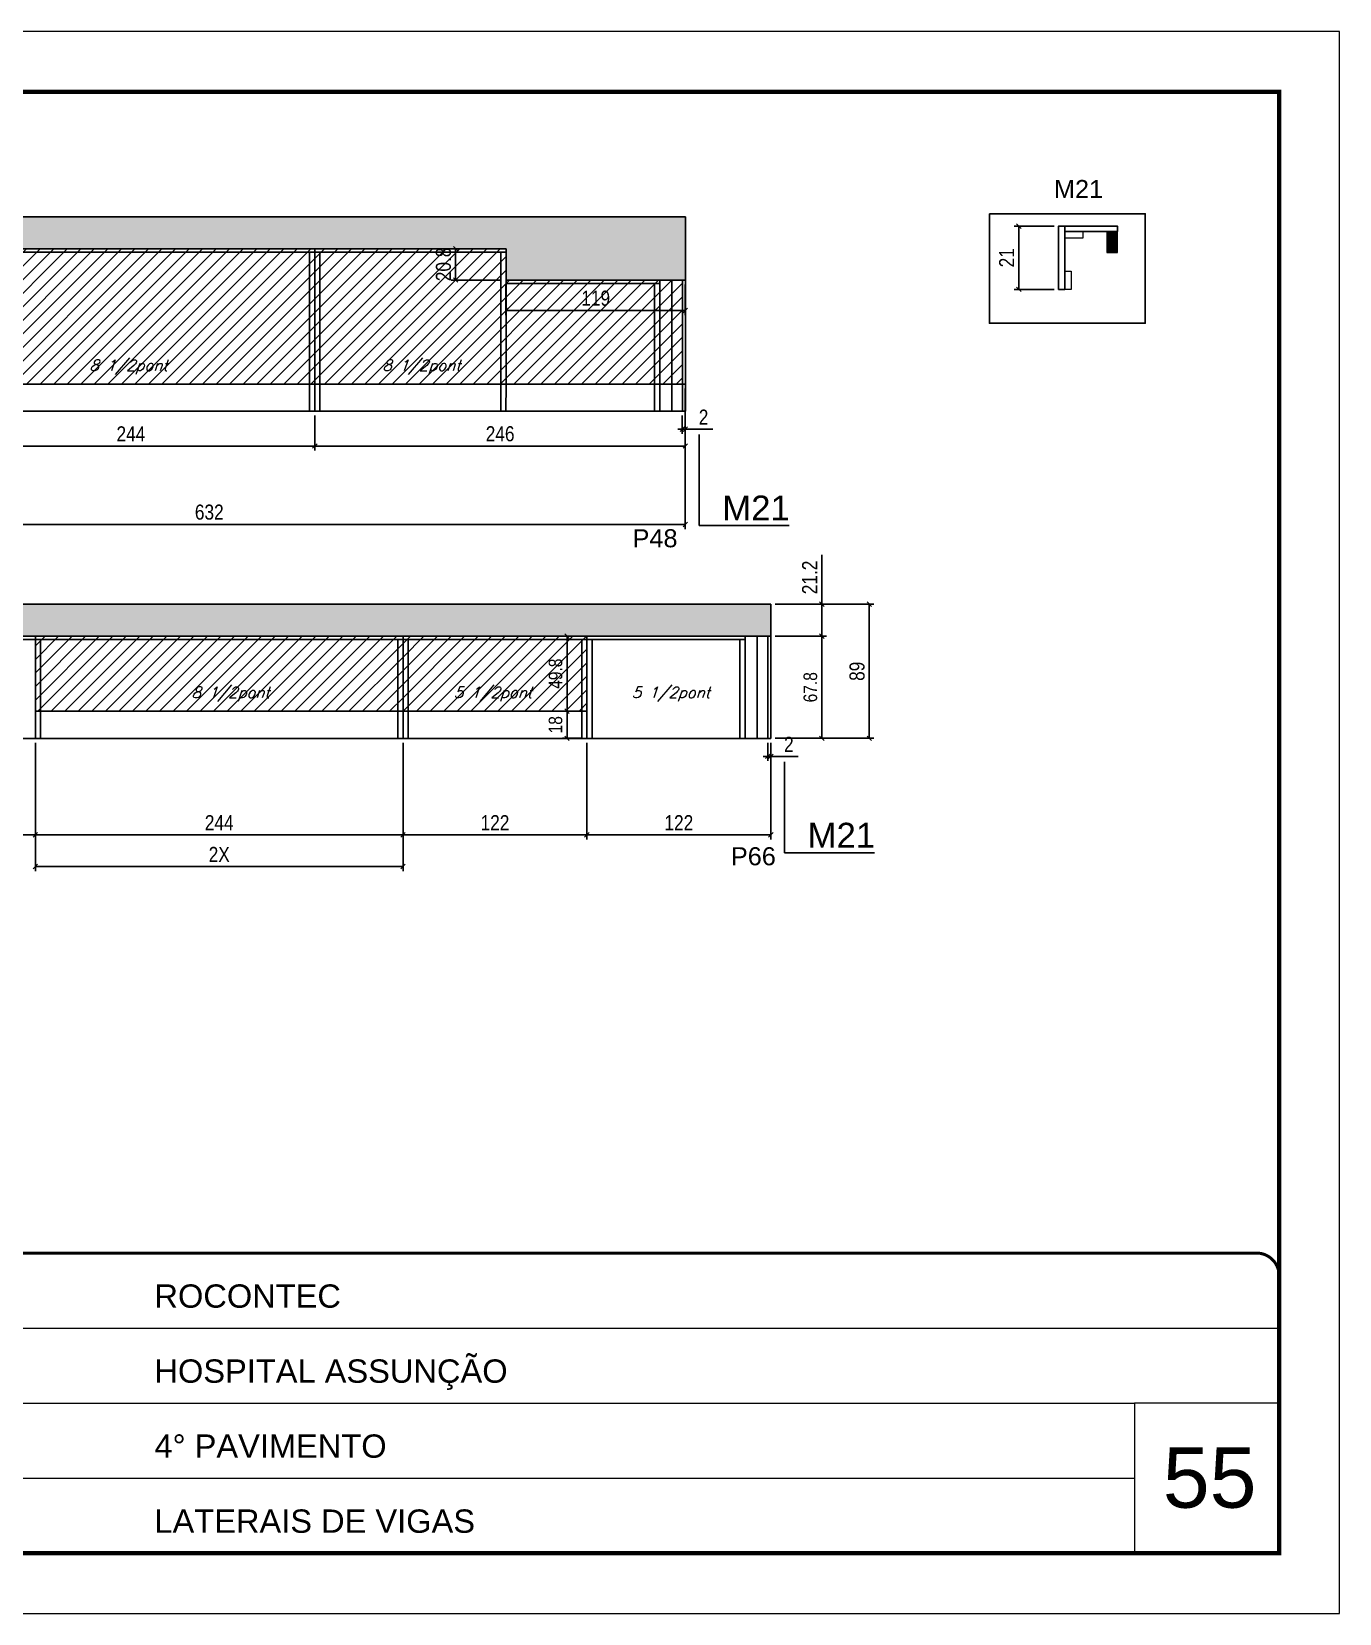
# Model space of a CAD drawing. Extents: x -20960 to -5926, y -2106 to 21915.
# Drawn here: x -8420 to -7552, y 5934 to 6984 of the extents above; entities that cross this region are included whole.
import ezdxf

# ---------------------------------------------------------------- set-up
doc = ezdxf.new("R2010")
doc.units = 0
doc.linetypes.add('CONTINUO', pattern=[0])
doc.linetypes.add('DASHED', pattern=[0.75, 0.5, -0.25])
for name, color, linetype in [('5', 5, 'Continuous'), ('COTA', 241, 'Continuous'), ('NOMENCLATURA', 7, 'Continuous'), ('Painéis', 200, 'Continuous'), ('Reaproveitamento', 251, 'Continuous'), ('SARR_2.2x7', 40, 'Continuous'), ('SARR_3.5x7', 81, 'Continuous'), ('texto', 7, 'Continuous')]:
    doc.layers.add(name, color=color, linetype=linetype)
for name, color, linetype, lineweight in [('CARIMBO', 255, 'Continuous', 9), ('Folhas', 255, 'Continuous', 9), ('Madeira', 126, 'Continuous', 18), ('Sarr 2.2x7', 40, 'Continuous', 9), ('SARRAFO DE PRESSAO', 251, 'DASHED', 9)]:
    doc.layers.add(name, color=color, linetype=linetype, lineweight=lineweight)
doc.styles.add('ARIAL', font='arial.ttf')
doc.styles.add('COTA TECNICA', font='techl___.ttf', dxfattribs={"height": 10})
doc.styles.add('COTA TECNICA-50', font='techl___.ttf', dxfattribs={"height": 9})
doc.styles.add('Romans', font='romans.shx')
doc.styles.get("Standard").update_dxf_attribs({"font": 'arial.ttf'})
doc.dimstyles.new('COTA PAINEL-50', dxfattribs={"dimtxt": 9, "dimasz": 3, "dimexe": 3, "dimexo": 3, "dimgap": 3, "dimtad": 1, "dimdec": 1, "dimzin": 12, "dimdsep": 46, "dimtxsty": 'COTA TECNICA-50', "dimblk1": 'OBLIQUE', "dimblk2": 'OBLIQUE', "dimsah": 1, "dimcen": 0.9, "dimclrd": 4, "dimclre": 4, "dimclrt": 240, "dimadec": 1, "dimazin": 3, "dimtfac": 1, "dimtdec": 1, "dimtmove": 0, "dimatfit": 3, "dimfxl": 1, "dimtolj": 1, "dimtzin": 12, "dimarcsym": 0})
doc.dimstyles.new('PAINEL', dxfattribs={"dimtxt": 10, "dimasz": 3, "dimexe": 3, "dimexo": 3, "dimgap": 3, "dimtad": 1, "dimdec": 1, "dimzin": 12, "dimdsep": 46, "dimtxsty": 'COTA TECNICA', "dimblk1": 'OBLIQUE', "dimblk2": 'OBLIQUE', "dimsah": 1, "dimcen": 0.9, "dimclrd": 4, "dimclre": 4, "dimclrt": 240, "dimadec": 1, "dimazin": 3, "dimtfac": 1, "dimtdec": 1, "dimtmove": 0, "dimatfit": 3, "dimfxl": 1, "dimtolj": 1, "dimtzin": 12, "dimarcsym": 0})
pattern_1 = [(45, (12456.408, 10028.157), (-4.490128, 4.490128), [])]

# ---------------------------------------------------------------- blocks, each defined once
blk = doc.blocks.new('9999999999')
at = {"color": 30, "linetype": 'CONTINUO'}
for p, q in [((98564.6, 34379.6), (99584, 34379.6)), ((98564.6, 34329.8), (99488, 34329.8)), ((99584, 34329.8), (99488, 34329.8)), ((99488, 34329.8), (99488, 34230.2)), ((98564.6, 34280), (99488, 34280))]:
    blk.add_line(p, q, dxfattribs=at)
at = {"color": 30, "linetype": 'CONTINUO', "const_width": 2}
blk.add_lwpolyline([(99584, 34230.2), (99584, 34414.4, 0.414214), (99569, 34429.4), (98229, 34429.4, 0.414214), (98214, 34414.4), (98214, 34245.2, 0.414214), (98229, 34230.2), (99584, 34230.2)], format="xyb", dxfattribs=at)
at = {"layer": 'Folhas'}
blk.add_lwpolyline([(98139, 34190.2), (99624, 34190.2), (99624, 35240.2), (98139, 35240.2)], close=True, dxfattribs=at)
at = {"layer": 'Folhas', "color": 30, "const_width": 3}
blk.add_lwpolyline([(98214, 34230.2), (99584, 34230.2), (99584, 35200.2), (98214, 35200.2)], close=True, dxfattribs=at)
at = {"color": 7, "linetype": 'Continuous', "ltscale": 5, "style": 'ARIAL'}
for s, height, p in [('ROCONTEC', 15.48, (98837.7, 34393.1)), ('HOSPITAL ASSUNÇÃO', 15.483, (98837.7, 34343.3)), ('4° PAVIMENTO', 15.483, (98837.7, 34293.5)), ('LATERAIS DE VIGAS', 15.483, (98837.7, 34243.7))]:
    blk.add_text(s, height=height, dxfattribs=at).set_placement(p)
blk = doc.blocks.new('_Oblique')
at = {"color": 0, "linetype": 'ByBlock', "lineweight": -2}
blk.add_line((-0.5, -0.5), (0.5, 0.5), dxfattribs=at)
blk = doc.blocks.new('*D1982')
at = {"layer": 'COTA', "color": 4, "lineweight": -2, "ltscale": 25, "transparency": 16777216}
for p, q in [((-7988, 6720), (-7991, 6720)), ((-7988, 6729), (-7988, 6717)), ((-7988, 6720), (-7986, 6720)), ((-7986, 6729), (-7986, 6717)), ((-7986, 6720), (-7967.8, 6720))]:
    blk.add_line(p, q, dxfattribs=at)
at = {"layer": 'Defpoints', "color": 0, "ltscale": 25, "transparency": 16777216}
for p in [(-7988, 6732), (-7986, 6732), (-7986, 6720)]:
    blk.add_point(p, dxfattribs=at)
at = {"layer": 'COTA', "color": 4, "lineweight": -2, "ltscale": 25, "transparency": 16777216, "xscale": 3, "yscale": 3, "zscale": 3}
blk.add_blockref('_Oblique', (-7988, 6720), dxfattribs=at)
at = {"layer": 'COTA', "color": 4, "lineweight": -2, "ltscale": 25, "transparency": 16777216, "xscale": 3, "yscale": 3, "zscale": 3, "rotation": 180}
blk.add_blockref('_Oblique', (-7986, 6720), dxfattribs=at)
at = {"layer": 'COTA', "color": 240, "ltscale": 25, "transparency": 16777216, "insert": (-7973.9, 6728), "char_height": 10, "attachment_point": 5, "style": 'COTA TECNICA'}
blk.add_mtext('\\A1;2', dxfattribs=at)
blk = doc.blocks.new('*D1983')
at = {"layer": 'COTA', "color": 4, "lineweight": -2, "ltscale": 25, "transparency": 16777216}
for p, q in [((-8475.9, 6729), (-8475.9, 6705.8)), ((-8231.9, 6729), (-8231.9, 6705.8)), ((-8475.9, 6708.8), (-8231.9, 6708.8))]:
    blk.add_line(p, q, dxfattribs=at)
at = {"layer": 'Defpoints', "color": 0, "ltscale": 25, "transparency": 16777216}
for p in [(-8475.9, 6732), (-8231.9, 6732), (-8231.9, 6708.8)]:
    blk.add_point(p, dxfattribs=at)
at = {"layer": 'COTA', "color": 4, "lineweight": -2, "ltscale": 25, "transparency": 16777216, "xscale": 3, "yscale": 3, "zscale": 3, "rotation": 180}
blk.add_blockref('_Oblique', (-8475.9, 6708.8), dxfattribs=at)
at = {"layer": 'COTA', "color": 4, "lineweight": -2, "ltscale": 25, "transparency": 16777216, "xscale": 3, "yscale": 3, "zscale": 3}
blk.add_blockref('_Oblique', (-8231.9, 6708.8), dxfattribs=at)
at = {"layer": 'COTA', "color": 240, "ltscale": 25, "transparency": 16777216, "insert": (-8353.9, 6716.9), "char_height": 10, "attachment_point": 5, "style": 'COTA TECNICA'}
blk.add_mtext('\\A1;244', dxfattribs=at)
blk = doc.blocks.new('*D1984')
at = {"layer": 'COTA', "color": 4, "lineweight": -2, "ltscale": 25, "transparency": 16777216}
for p, q in [((-7986, 6747), (-7986, 6705.8)), ((-8231.9, 6729), (-8231.9, 6705.8)), ((-8231.9, 6708.8), (-7986, 6708.8))]:
    blk.add_line(p, q, dxfattribs=at)
at = {"layer": 'Defpoints', "color": 0, "ltscale": 25, "transparency": 16777216}
for p in [(-7986, 6750), (-8231.9, 6732), (-7986, 6708.8)]:
    blk.add_point(p, dxfattribs=at)
at = {"layer": 'COTA', "color": 4, "lineweight": -2, "ltscale": 25, "transparency": 16777216, "xscale": 3, "yscale": 3, "zscale": 3, "rotation": 180}
blk.add_blockref('_Oblique', (-8231.9, 6708.8), dxfattribs=at)
at = {"layer": 'COTA', "color": 4, "lineweight": -2, "ltscale": 25, "transparency": 16777216, "xscale": 3, "yscale": 3, "zscale": 3}
blk.add_blockref('_Oblique', (-7986, 6708.8), dxfattribs=at)
at = {"layer": 'COTA', "color": 240, "ltscale": 25, "transparency": 16777216, "insert": (-8108.9, 6716.9), "char_height": 10, "attachment_point": 5, "style": 'COTA TECNICA'}
blk.add_mtext('\\A1;246', dxfattribs=at)
blk = doc.blocks.new('*D2014')
at = {"layer": 'COTA', "color": 4, "lineweight": -2, "ltscale": 25, "transparency": 16777216}
for p, q in [((-8105, 6816), (-8105, 6795.8)), ((-7986, 6816), (-7986, 6795.8)), ((-8105, 6798.8), (-7986, 6798.8))]:
    blk.add_line(p, q, dxfattribs=at)
at = {"layer": 'Defpoints', "color": 0, "ltscale": 25, "transparency": 16777216}
for p in [(-8105, 6819), (-7986, 6819), (-7986, 6798.8)]:
    blk.add_point(p, dxfattribs=at)
at = {"layer": 'COTA', "color": 4, "lineweight": -2, "ltscale": 25, "transparency": 16777216, "xscale": 3, "yscale": 3, "zscale": 3, "rotation": 180}
blk.add_blockref('_Oblique', (-8105, 6798.8), dxfattribs=at)
at = {"layer": 'COTA', "color": 4, "lineweight": -2, "ltscale": 25, "transparency": 16777216, "xscale": 3, "yscale": 3, "zscale": 3}
blk.add_blockref('_Oblique', (-7986, 6798.8), dxfattribs=at)
at = {"layer": 'COTA', "color": 240, "ltscale": 25, "transparency": 16777216, "insert": (-8045.5, 6806.9), "char_height": 10, "attachment_point": 5, "style": 'COTA TECNICA'}
blk.add_mtext('\\A1;119', dxfattribs=at)
blk = doc.blocks.new('*D1985')
at = {"layer": 'COTA', "color": 4, "lineweight": -2, "ltscale": 25, "transparency": 16777216}
for p, q in [((-8622.3, 6511.8), (-8622.3, 6447.7)), ((-8417.3, 6511.8), (-8417.3, 6447.7)), ((-8622.3, 6450.7), (-8417.3, 6450.7))]:
    blk.add_line(p, q, dxfattribs=at)
at = {"layer": 'Defpoints', "color": 0, "ltscale": 25, "transparency": 16777216}
for p in [(-8622.3, 6514.8), (-8417.3, 6514.8), (-8417.3, 6450.7)]:
    blk.add_point(p, dxfattribs=at)
at = {"layer": 'COTA', "color": 4, "lineweight": -2, "ltscale": 25, "transparency": 16777216, "xscale": 3, "yscale": 3, "zscale": 3, "rotation": 180}
blk.add_blockref('_Oblique', (-8622.3, 6450.7), dxfattribs=at)
at = {"layer": 'COTA', "color": 4, "lineweight": -2, "ltscale": 25, "transparency": 16777216, "xscale": 3, "yscale": 3, "zscale": 3}
blk.add_blockref('_Oblique', (-8417.3, 6450.7), dxfattribs=at)
at = {"layer": 'COTA', "color": 240, "ltscale": 25, "transparency": 16777216, "insert": (-8519.8, 6458.8), "char_height": 10, "attachment_point": 5, "style": 'COTA TECNICA'}
blk.add_mtext('\\A1;205', dxfattribs=at)
blk = doc.blocks.new('*D1986')
at = {"layer": 'COTA', "color": 4, "lineweight": -2, "ltscale": 25, "transparency": 16777216}
for p, q in [((-8417.3, 6511.8), (-8417.3, 6447.7)), ((-8173.3, 6511.8), (-8173.3, 6447.7)), ((-8417.3, 6450.7), (-8173.3, 6450.7))]:
    blk.add_line(p, q, dxfattribs=at)
at = {"layer": 'Defpoints', "color": 0, "ltscale": 25, "transparency": 16777216}
for p in [(-8417.3, 6514.8), (-8173.3, 6514.8), (-8173.3, 6450.7)]:
    blk.add_point(p, dxfattribs=at)
at = {"layer": 'COTA', "color": 4, "lineweight": -2, "ltscale": 25, "transparency": 16777216, "xscale": 3, "yscale": 3, "zscale": 3, "rotation": 180}
blk.add_blockref('_Oblique', (-8417.3, 6450.7), dxfattribs=at)
at = {"layer": 'COTA', "color": 4, "lineweight": -2, "ltscale": 25, "transparency": 16777216, "xscale": 3, "yscale": 3, "zscale": 3}
blk.add_blockref('_Oblique', (-8173.3, 6450.7), dxfattribs=at)
at = {"layer": 'COTA', "color": 240, "ltscale": 25, "transparency": 16777216, "insert": (-8295.3, 6458.8), "char_height": 10, "attachment_point": 5, "style": 'COTA TECNICA'}
blk.add_mtext('\\A1;244', dxfattribs=at)
blk = doc.blocks.new('*D2005')
at = {"layer": 'Defpoints', "color": 0, "linetype": 'ByBlock', "transparency": 16777216}
for p in [(-7738.3, 6854.8), (-7764.7, 6812.8), (-7738.3, 6812.8)]:
    blk.add_point(p, dxfattribs=at)
at = {"layer": 'Sarr 2.2x7', "color": 4, "linetype": 'ByBlock', "lineweight": -2, "transparency": 16777216}
for p, q in [((-7741.3, 6854.8), (-7767.7, 6854.8)), ((-7764.7, 6854.8), (-7764.7, 6812.8)), ((-7741.3, 6812.8), (-7767.7, 6812.8))]:
    blk.add_line(p, q, dxfattribs=at)
at = {"layer": 'Sarr 2.2x7', "color": 4, "linetype": 'ByBlock', "lineweight": -2, "transparency": 16777216, "xscale": 3, "yscale": 3, "zscale": 3}
for p, rotation in [((-7764.7, 6854.8), 90), ((-7764.7, 6812.8), 270)]:
    blk.add_blockref('_Oblique', p, dxfattribs=dict(at, rotation=rotation))
at = {"layer": 'Sarr 2.2x7', "color": 240, "linetype": 'ByBlock', "transparency": 16777216, "insert": (-7772.8, 6833.8), "char_height": 10, "attachment_point": 5, "rotation": 90, "style": 'COTA TECNICA'}
blk.add_mtext('\\A1;21', dxfattribs=at)
blk = doc.blocks.new('*D2009')
at = {"layer": 'COTA', "color": 4, "lineweight": -2, "ltscale": 25, "transparency": 16777216}
for p, q in [((-8108, 6839.8), (-8141.4, 6839.8)), ((-8138.4, 6839.8), (-8138.4, 6819)), ((-8108, 6819), (-8141.4, 6819))]:
    blk.add_line(p, q, dxfattribs=at)
at = {"layer": 'Defpoints', "color": 0, "ltscale": 25, "transparency": 16777216}
for p in [(-8105, 6839.8), (-8138.4, 6819), (-8105, 6819)]:
    blk.add_point(p, dxfattribs=at)
at = {"layer": 'COTA', "color": 4, "lineweight": -2, "ltscale": 25, "transparency": 16777216, "xscale": 3, "yscale": 3, "zscale": 3}
for p, rotation in [((-8138.4, 6839.8), 90), ((-8138.4, 6819), 270)]:
    blk.add_blockref('_Oblique', p, dxfattribs=dict(at, rotation=rotation))
at = {"layer": 'COTA', "color": 240, "ltscale": 25, "transparency": 16777216, "insert": (-8146.5, 6829.4), "char_height": 10, "attachment_point": 5, "rotation": 90, "style": 'COTA TECNICA'}
blk.add_mtext('\\A1;20.8', dxfattribs=at)
blk = doc.blocks.new('*D2010')
at = {"layer": 'COTA', "color": 4, "lineweight": -2, "ltscale": 25, "transparency": 16777216}
for p, q in [((-8617.9, 6729), (-8617.9, 6653.7)), ((-7986, 6729), (-7986, 6653.7)), ((-8617.9, 6656.7), (-7986, 6656.7))]:
    blk.add_line(p, q, dxfattribs=at)
at = {"layer": 'Defpoints', "color": 0, "ltscale": 25, "transparency": 16777216}
for p in [(-8617.9, 6732), (-7986, 6732), (-7986, 6656.7)]:
    blk.add_point(p, dxfattribs=at)
at = {"layer": 'COTA', "color": 4, "lineweight": -2, "ltscale": 25, "transparency": 16777216, "xscale": 3, "yscale": 3, "zscale": 3, "rotation": 180}
blk.add_blockref('_Oblique', (-8617.9, 6656.7), dxfattribs=at)
at = {"layer": 'COTA', "color": 4, "lineweight": -2, "ltscale": 25, "transparency": 16777216, "xscale": 3, "yscale": 3, "zscale": 3}
blk.add_blockref('_Oblique', (-7986, 6656.7), dxfattribs=at)
at = {"layer": 'COTA', "color": 240, "ltscale": 25, "transparency": 16777216, "insert": (-8301.9, 6664.9), "char_height": 10, "attachment_point": 5, "style": 'COTA TECNICA'}
blk.add_mtext('\\A1;632', dxfattribs=at)
blk = doc.blocks.new('*D2015')
at = {"layer": 'COTA', "color": 4, "lineweight": -2, "ltscale": 25, "transparency": 16777216}
for p, q in [((-8173.3, 6511.8), (-8173.3, 6447.7)), ((-8051.3, 6511.8), (-8051.3, 6447.7)), ((-8173.3, 6450.7), (-8051.3, 6450.7))]:
    blk.add_line(p, q, dxfattribs=at)
at = {"layer": 'Defpoints', "color": 0, "ltscale": 25, "transparency": 16777216}
for p in [(-8173.3, 6514.8), (-8051.3, 6514.8), (-8051.3, 6450.7)]:
    blk.add_point(p, dxfattribs=at)
at = {"layer": 'COTA', "color": 4, "lineweight": -2, "ltscale": 25, "transparency": 16777216, "xscale": 3, "yscale": 3, "zscale": 3, "rotation": 180}
blk.add_blockref('_Oblique', (-8173.3, 6450.7), dxfattribs=at)
at = {"layer": 'COTA', "color": 4, "lineweight": -2, "ltscale": 25, "transparency": 16777216, "xscale": 3, "yscale": 3, "zscale": 3}
blk.add_blockref('_Oblique', (-8051.3, 6450.7), dxfattribs=at)
at = {"layer": 'COTA', "color": 240, "ltscale": 25, "transparency": 16777216, "insert": (-8112.3, 6458.8), "char_height": 10, "attachment_point": 5, "style": 'COTA TECNICA'}
blk.add_mtext('\\A1;122', dxfattribs=at)
blk = doc.blocks.new('*D2016')
at = {"layer": 'COTA', "color": 4, "lineweight": -2, "ltscale": 25, "transparency": 16777216}
for p, q in [((-8417.3, 6511.8), (-8417.3, 6426.7)), ((-8173.3, 6511.8), (-8173.3, 6426.7)), ((-8417.3, 6429.7), (-8173.3, 6429.7))]:
    blk.add_line(p, q, dxfattribs=at)
at = {"layer": 'Defpoints', "color": 0, "ltscale": 25, "transparency": 16777216}
for p in [(-8417.3, 6514.8), (-8173.3, 6514.8), (-8173.3, 6429.7)]:
    blk.add_point(p, dxfattribs=at)
at = {"layer": 'COTA', "color": 4, "lineweight": -2, "ltscale": 25, "transparency": 16777216, "xscale": 3, "yscale": 3, "zscale": 3, "rotation": 180}
blk.add_blockref('_Oblique', (-8417.3, 6429.7), dxfattribs=at)
at = {"layer": 'COTA', "color": 4, "lineweight": -2, "ltscale": 25, "transparency": 16777216, "xscale": 3, "yscale": 3, "zscale": 3}
blk.add_blockref('_Oblique', (-8173.3, 6429.7), dxfattribs=at)
at = {"layer": 'COTA', "color": 240, "ltscale": 25, "transparency": 16777216, "insert": (-8295.3, 6437.7), "char_height": 10, "attachment_point": 5, "style": 'COTA TECNICA'}
blk.add_mtext('\\A1;2X', dxfattribs=at)
blk = doc.blocks.new('*D2017')
at = {"layer": 'COTA', "color": 4, "lineweight": -2, "ltscale": 25, "transparency": 16777216}
for p, q in [((-8051.3, 6511.8), (-8051.3, 6447.7)), ((-7929.3, 6511.8), (-7929.3, 6447.7)), ((-8051.3, 6450.7), (-7929.3, 6450.7))]:
    blk.add_line(p, q, dxfattribs=at)
at = {"layer": 'Defpoints', "color": 0, "ltscale": 25, "transparency": 16777216}
for p in [(-8051.3, 6514.8), (-7929.3, 6514.8), (-7929.3, 6450.7)]:
    blk.add_point(p, dxfattribs=at)
at = {"layer": 'COTA', "color": 4, "lineweight": -2, "ltscale": 25, "transparency": 16777216, "xscale": 3, "yscale": 3, "zscale": 3, "rotation": 180}
blk.add_blockref('_Oblique', (-8051.3, 6450.7), dxfattribs=at)
at = {"layer": 'COTA', "color": 4, "lineweight": -2, "ltscale": 25, "transparency": 16777216, "xscale": 3, "yscale": 3, "zscale": 3}
blk.add_blockref('_Oblique', (-7929.3, 6450.7), dxfattribs=at)
at = {"layer": 'COTA', "color": 240, "ltscale": 25, "transparency": 16777216, "insert": (-7990.3, 6458.8), "char_height": 10, "attachment_point": 5, "style": 'COTA TECNICA'}
blk.add_mtext('\\A1;122', dxfattribs=at)
blk = doc.blocks.new('*D2018')
at = {"layer": 'COTA', "color": 4, "lineweight": -2, "ltscale": 25, "transparency": 16777216}
for p, q in [((-7895.4, 6603.8), (-7895.4, 6636.5)), ((-7926.3, 6603.8), (-7892.4, 6603.8)), ((-7895.4, 6582.6), (-7895.4, 6603.8)), ((-7926.3, 6582.6), (-7892.4, 6582.6))]:
    blk.add_line(p, q, dxfattribs=at)
at = {"layer": 'Defpoints', "color": 0, "ltscale": 25, "transparency": 16777216}
for p in [(-7929.3, 6603.8), (-7895.4, 6603.8), (-7929.3, 6582.6)]:
    blk.add_point(p, dxfattribs=at)
at = {"layer": 'COTA', "color": 4, "lineweight": -2, "ltscale": 25, "transparency": 16777216, "xscale": 3, "yscale": 3, "zscale": 3}
for p, rotation in [((-7895.4, 6603.8), 90), ((-7895.4, 6582.6), 270)]:
    blk.add_blockref('_Oblique', p, dxfattribs=dict(at, rotation=rotation))
at = {"layer": 'COTA', "color": 240, "ltscale": 25, "transparency": 16777216, "insert": (-7903.5, 6621.6), "char_height": 10, "attachment_point": 5, "rotation": 90, "style": 'COTA TECNICA'}
blk.add_mtext('\\A1;21.2', dxfattribs=at)
blk = doc.blocks.new('*D1991')
at = {"layer": 'COTA', "color": 4, "lineweight": -2, "ltscale": 25, "transparency": 16777216}
for p, q in [((-7926.3, 6603.8), (-7860.9, 6603.8)), ((-7863.9, 6603.8), (-7863.9, 6514.8)), ((-7926.3, 6514.8), (-7860.9, 6514.8))]:
    blk.add_line(p, q, dxfattribs=at)
at = {"layer": 'Defpoints', "color": 0, "ltscale": 25, "transparency": 16777216}
for p in [(-7929.3, 6603.8), (-7929.3, 6514.8), (-7863.9, 6514.8)]:
    blk.add_point(p, dxfattribs=at)
at = {"layer": 'COTA', "color": 4, "lineweight": -2, "ltscale": 25, "transparency": 16777216, "xscale": 3, "yscale": 3, "zscale": 3}
for p, rotation in [((-7863.9, 6603.8), 90), ((-7863.9, 6514.8), 270)]:
    blk.add_blockref('_Oblique', p, dxfattribs=dict(at, rotation=rotation))
at = {"layer": 'COTA', "color": 240, "ltscale": 25, "transparency": 16777216, "insert": (-7872, 6559.3), "char_height": 10, "attachment_point": 5, "rotation": 90, "style": 'COTA TECNICA'}
blk.add_mtext('\\A1;89', dxfattribs=at)
blk = doc.blocks.new('*D2001')
at = {"layer": 'COTA', "color": 4, "lineweight": -2, "transparency": 16777216}
for p, q in [((-7926.3, 6582.6), (-7892.4, 6582.6)), ((-7895.4, 6582.6), (-7895.4, 6514.8)), ((-7926.3, 6514.8), (-7892.4, 6514.8))]:
    blk.add_line(p, q, dxfattribs=at)
at = {"layer": 'Defpoints', "color": 0, "transparency": 16777216}
for p in [(-7929.3, 6582.6), (-7929.3, 6514.8), (-7895.4, 6514.8)]:
    blk.add_point(p, dxfattribs=at)
at = {"layer": 'COTA', "color": 4, "lineweight": -2, "transparency": 16777216, "xscale": 3, "yscale": 3, "zscale": 3}
for p, rotation in [((-7895.4, 6582.6), 90), ((-7895.4, 6514.8), 270)]:
    blk.add_blockref('_Oblique', p, dxfattribs=dict(at, rotation=rotation))
at = {"layer": 'COTA', "color": 240, "transparency": 16777216, "insert": (-7903, 6548.7), "char_height": 9, "attachment_point": 5, "rotation": 90, "style": 'COTA TECNICA-50'}
blk.add_mtext('\\A1;67.8', dxfattribs=at)
blk = doc.blocks.new('*D2002')
at = {"layer": 'COTA', "color": 4, "lineweight": -2, "ltscale": 25, "transparency": 16777216}
for p, q in [((-7931.3, 6511.8), (-7931.3, 6499.8)), ((-7929.3, 6511.8), (-7929.3, 6499.8)), ((-7931.3, 6502.8), (-7934.3, 6502.8)), ((-7931.3, 6502.8), (-7929.3, 6502.8)), ((-7929.3, 6502.8), (-7911.2, 6502.8))]:
    blk.add_line(p, q, dxfattribs=at)
at = {"layer": 'Defpoints', "color": 0, "ltscale": 25, "transparency": 16777216}
for p in [(-7931.3, 6514.8), (-7929.3, 6514.8), (-7929.3, 6502.8)]:
    blk.add_point(p, dxfattribs=at)
at = {"layer": 'COTA', "color": 4, "lineweight": -2, "ltscale": 25, "transparency": 16777216, "xscale": 3, "yscale": 3, "zscale": 3}
blk.add_blockref('_Oblique', (-7931.3, 6502.8), dxfattribs=at)
at = {"layer": 'COTA', "color": 4, "lineweight": -2, "ltscale": 25, "transparency": 16777216, "xscale": 3, "yscale": 3, "zscale": 3, "rotation": 180}
blk.add_blockref('_Oblique', (-7929.3, 6502.8), dxfattribs=at)
at = {"layer": 'COTA', "color": 240, "ltscale": 25, "transparency": 16777216, "insert": (-7917.3, 6510.8), "char_height": 10, "attachment_point": 5, "style": 'COTA TECNICA'}
blk.add_mtext('\\A1;2', dxfattribs=at)
blk = doc.blocks.new('*D2034')
at = {"layer": 'COTA', "color": 4, "lineweight": -2, "transparency": 16777216}
for p, q in [((-8054.3, 6532.8), (-8067.5, 6532.8)), ((-8064.5, 6532.8), (-8064.5, 6514.8)), ((-8054.3, 6514.8), (-8067.5, 6514.8))]:
    blk.add_line(p, q, dxfattribs=at)
at = {"layer": 'Defpoints', "color": 0, "transparency": 16777216}
for p in [(-8051.3, 6532.8), (-8064.5, 6514.8), (-8051.3, 6514.8)]:
    blk.add_point(p, dxfattribs=at)
at = {"layer": 'COTA', "color": 4, "lineweight": -2, "transparency": 16777216, "xscale": 3, "yscale": 3, "zscale": 3}
for p, rotation in [((-8064.5, 6532.8), 90), ((-8064.5, 6514.8), 270)]:
    blk.add_blockref('_Oblique', p, dxfattribs=dict(at, rotation=rotation))
at = {"layer": 'COTA', "color": 240, "transparency": 16777216, "insert": (-8072.1, 6523.8), "char_height": 9, "attachment_point": 5, "rotation": 90, "style": 'COTA TECNICA-50'}
blk.add_mtext('\\A1;18', dxfattribs=at)
blk = doc.blocks.new('*D2035')
at = {"layer": 'COTA', "color": 4, "lineweight": -2, "transparency": 16777216}
for p, q in [((-8054.3, 6582.6), (-8067.5, 6582.6)), ((-8064.5, 6582.6), (-8064.5, 6532.8)), ((-8054.3, 6532.8), (-8067.5, 6532.8))]:
    blk.add_line(p, q, dxfattribs=at)
at = {"layer": 'Defpoints', "color": 0, "transparency": 16777216}
for p in [(-8051.3, 6582.6), (-8064.5, 6532.8), (-8051.3, 6532.8)]:
    blk.add_point(p, dxfattribs=at)
at = {"layer": 'COTA', "color": 4, "lineweight": -2, "transparency": 16777216, "xscale": 3, "yscale": 3, "zscale": 3}
for p, rotation in [((-8064.5, 6582.6), 90), ((-8064.5, 6532.8), 270)]:
    blk.add_blockref('_Oblique', p, dxfattribs=dict(at, rotation=rotation))
at = {"layer": 'COTA', "color": 240, "transparency": 16777216, "insert": (-8072.1, 6557.7), "char_height": 9, "attachment_point": 5, "rotation": 90, "style": 'COTA TECNICA-50'}
blk.add_mtext('\\A1;49.8', dxfattribs=at)

msp = doc.modelspace()

# ---------------------------------------------------------------- hatches: boundary and pattern name
at = {"layer": 'COTA', "linetype": 'ByBlock'}
h = msp.add_hatch(dxfattribs=at)
h.set_pattern_fill('AR-CONC', color=256, scale=0.03)
h.set_pattern_definition([(50, (-146174.2897, -24056.1363), (5.46554007, -0.47817257), [0.5715, -6.2865]), (355, (-146174.2897, -24056.136), (-1.05730264, 5.73170536), [0.4572, -5.02921753]), (100.4514447, (-146173.834, -24056.176), (4.40823741, 5.25353256), [0.48570026, -5.34270734]), (46.1842, (-146174.29, -24054.612), (8.13237123, -1.26126984), [0.85725, -9.42975]), (96.6355576, (-146173.612, -24054.717), (7.122124, 7.42278374), [0.7285507, -8.01406824]), (351.184151, (-146174.29, -24054.612), (7.122124, 7.42278374), [0.685799, -7.54379196]), (21, (-146173.5277, -24054.9933), (4.54843174, -3.06795595), [0.5715, -6.2865]), (326, (-146173.5277, -24054.993), (1.85406085, 5.52563898), [0.4572, -5.0292]), (71.451445, (-146173.1487, -24055.249), (6.40249258, 2.45768307), [0.48570026, -5.34269813]), (37.5, (-146174.2897, -24056.1363), (0.092658098, 2.536651166), [0, -4.96824, 0, -5.1054, 0, -5.04825]), (7.5, (-146174.2897, -24056.1363), (2.004589875, 3.005417245), [0, -2.91084, 0, -4.85394, 0, -1.92405]), (327.5, (-146175.989, -24056.1363), (4.067717855, -0.17186232), [0, -1.905, 0, -5.9436, 0, -7.8867]), (317.5, (-146176.751, -24056.1363), (4.44387544, 0.76279473), [0, -2.4765, 0, -3.94716, 0, -5.6007])])
h.paths.add_polyline_path([(-7985.95, 6818.95), (-7985.95, 6860.95), (-8104.95, 6860.95), (-8617.91, 6860.95), (-8617.91, 6839.75), (-8104.95, 6839.75), (-8104.95, 6818.95)])
h.paths.add_polyline_path([(-8136.71, 6812.64), (-8136.71, 6846.58), (-8157.3, 6846.58), (-8157.3, 6812.64)], flags=9)
h = msp.add_hatch(dxfattribs=at)
h.set_pattern_fill('AR-CONC', color=256, scale=0.03)
h.set_pattern_definition([(50, (-146213.2897, -24056.1363), (5.46554007, -0.47817257), [0.5715, -6.2865]), (355, (-146213.2897, -24056.136), (-1.05730264, 5.73170536), [0.4572, -5.02921753]), (100.4514447, (-146212.834, -24056.176), (4.40823741, 5.25353256), [0.48570026, -5.34270734]), (46.1842, (-146213.29, -24054.612), (8.13237123, -1.26126984), [0.85725, -9.42975]), (96.6355576, (-146212.612, -24054.717), (7.122124, 7.42278374), [0.7285507, -8.01406824]), (351.184151, (-146213.29, -24054.612), (7.122124, 7.42278374), [0.685799, -7.54379196]), (21, (-146212.5277, -24054.9933), (4.54843174, -3.06795595), [0.5715, -6.2865]), (326, (-146212.5277, -24054.993), (1.85406085, 5.52563898), [0.4572, -5.0292]), (71.451445, (-146212.1487, -24055.249), (6.40249258, 2.45768307), [0.48570026, -5.34269813]), (37.5, (-146213.2897, -24056.1363), (0.092658098, 2.536651166), [0, -4.96824, 0, -5.1054, 0, -5.04825]), (7.5, (-146213.2897, -24056.1363), (2.004589875, 3.005417245), [0, -2.91084, 0, -4.85394, 0, -1.92405]), (327.5, (-146214.989, -24056.1363), (4.067717855, -0.17186232), [0, -1.905, 0, -5.9436, 0, -7.8867]), (317.5, (-146215.751, -24056.1363), (4.44387544, 0.76279473), [0, -2.4765, 0, -3.94716, 0, -5.6007])])
h.paths.add_polyline_path([(-7929.32, 6603.78), (-8394.32, 6603.78), (-8622.3, 6603.78), (-8622.3, 6561.8), (-8503.3, 6561.8), (-8503.3, 6580.38), (-8457.3, 6582.58), (-8394.32, 6582.58), (-7929.32, 6582.58)])
at = {"layer": 'Madeira'}
h = msp.add_hatch(dxfattribs=at)
h.set_pattern_fill('ANSI31', color=256, scale=0.2, angle=270, style=0)
h.set_pattern_definition([(315, (8866.7189, -6496.8974), (0.449012806, 0.449012806), [])])
h.paths.add_polyline_path([(-7699.3, 6851.23), (-7706.3, 6851.23), (-7706.3, 6837.23), (-7699.3, 6837.23)])
at = {"layer": 'Reaproveitamento', "linetype": 'ByBlock'}
h = msp.add_hatch(dxfattribs=at)
h.set_pattern_fill('ANSI31', color=256, scale=2)
h.set_pattern_definition(pattern_1)
h.paths.add_polyline_path([(-8231.91, 6839.75), (-8475.91, 6839.75), (-8475.91, 6749.95), (-8231.91, 6749.95)])
h = msp.add_hatch(dxfattribs=at)
h.set_pattern_fill('ANSI31', color=256, scale=2)
h.set_pattern_definition(pattern_1)
h.paths.add_polyline_path([(-7987.95, 6818.95), (-8104.95, 6818.95), (-8104.95, 6839.75), (-8231.91, 6839.75), (-8231.91, 6749.95), (-8104.95, 6749.95), (-7987.95, 6749.95)])
h = msp.add_hatch(dxfattribs=at)
h.set_pattern_fill('ANSI31', color=256, scale=2)
h.set_pattern_definition(pattern_1)
h.paths.add_polyline_path([(-8173.3, 6532.78), (-8173.3, 6582.58), (-8394.32, 6582.58), (-8417.3, 6582.58), (-8417.3, 6532.78)])
h = msp.add_hatch(dxfattribs=at)
h.set_pattern_fill('ANSI31', color=256, scale=2)
h.set_pattern_definition(pattern_1)
h.paths.add_polyline_path([(-8173.3, 6582.58), (-8173.3, 6532.78), (-8051.3, 6532.78), (-8051.3, 6582.58)])

# ---------------------------------------------------------------- linework, layer by layer
at = {"linetype": 'ByBlock'}
msp.add_lwpolyline([(-7784.21, 6862.99), (-7680.77, 6862.99), (-7680.77, 6790.37), (-7784.21, 6790.37)], close=True, dxfattribs=at)
at = {"layer": 'COTA', "linetype": 'ByBlock'}
for p, q in [((-8617.91, 6860.95), (-8104.95, 6860.95)), ((-8104.95, 6860.95), (-7985.95, 6860.95)), ((-7985.95, 6818.95), (-7985.95, 6860.95)), ((-7985.95, 6749.95), (-7985.95, 6749.95)), ((-8622.3, 6603.78), (-8394.32, 6603.78)), ((-7929.32, 6582.58), (-7929.32, 6603.78))]:
    msp.add_line(p, q, dxfattribs=at)
msp.add_lwpolyline([(-8394.32, 6603.78), (-7929.32, 6603.78)], dxfattribs=at)
at = {"layer": 'Madeira'}
msp.add_lwpolyline([(-7699.3, 6851.23), (-7706.3, 6851.23), (-7706.3, 6837.23), (-7699.3, 6837.23)], close=True, dxfattribs=at)
at = {"layer": 'NOMENCLATURA', "linetype": 'Continuous'}
for p, q in [((-7976.89, 6656.07), (-7976.89, 6716.41)), ((-7976.89, 6656.07), (-7917.2, 6656.07)), ((-7920.26, 6438.85), (-7920.26, 6499.19)), ((-7920.26, 6438.85), (-7860.57, 6438.85))]:
    msp.add_line(p, q, dxfattribs=at)
at = {"layer": 'Painéis'}
for p, q in [((-8617.91, 6839.75), (-8104.95, 6839.75)), ((-8231.91, 6731.95), (-8231.91, 6839.75)), ((-8104.95, 6839.75), (-8104.95, 6818.95)), ((-8104.95, 6818.95), (-7985.95, 6818.95)), ((-7987.95, 6818.95), (-7987.95, 6731.95)), ((-7985.95, 6818.95), (-7985.95, 6731.95)), ((-8617.91, 6749.95), (-8104.95, 6749.95)), ((-8104.95, 6749.95), (-7985.95, 6749.95)), ((-8617.91, 6731.95), (-8104.95, 6731.95)), ((-8104.95, 6731.95), (-7985.95, 6731.95)), ((-8503.3, 6582.58), (-8394.32, 6582.58)), ((-8417.3, 6582.58), (-8417.3, 6532.78)), ((-8417.3, 6582.58), (-8417.3, 6514.78)), ((-8394.32, 6582.58), (-7929.32, 6582.58)), ((-8394.32, 6582.58), (-8394.32, 6582.58)), ((-8173.3, 6582.58), (-8173.3, 6532.78)), ((-8173.3, 6582.58), (-8173.3, 6514.78)), ((-8051.3, 6582.58), (-8051.3, 6532.78)), ((-8051.3, 6582.58), (-8051.3, 6514.78)), ((-7931.32, 6582.58), (-7931.32, 6514.78)), ((-7929.32, 6582.58), (-7929.32, 6514.78)), ((-8417.3, 6532.78), (-8051.3, 6532.78)), ((-8622.3, 6514.78), (-7929.32, 6514.78))]:
    msp.add_line(p, q, dxfattribs=at)
msp.add_lwpolyline([(-7734.26, 6812.84), (-7738.26, 6812.84), (-7738.26, 6854.84), (-7734.26, 6854.84)], close=True, dxfattribs=at)
at = {"layer": 'Painéis', "linetype": 'ByBlock'}
msp.add_lwpolyline([(-7734.26, 6854.84), (-7699.32, 6854.84), (-7699.32, 6851.24), (-7734.26, 6851.24), (-7734.26, 6854.84)], dxfattribs=at)
at = {"layer": 'Sarr 2.2x7', "linetype": 'ByBlock'}
for points in [[(-7734.26, 6851.24), (-7722.26, 6851.24), (-7722.26, 6846.84), (-7734.26, 6846.84), (-7734.26, 6851.24)], [(-7734.26, 6812.84), (-7734.26, 6824.84), (-7729.86, 6824.84), (-7729.86, 6812.84), (-7734.26, 6812.84)]]:
    msp.add_lwpolyline(points, dxfattribs=at)
at = {"layer": 'SARR_2.2x7', "linetype": 'Continuous'}
for p, q in [((-8475.91, 6837.55), (-8231.91, 6837.55)), ((-8231.91, 6837.55), (-8104.95, 6837.55)), ((-8104.95, 6816.75), (-8002.95, 6816.75)), ((-7994.95, 6818.95), (-7994.95, 6749.95)), ((-7994.95, 6749.95), (-7994.95, 6731.95)), ((-8503.3, 6580.38), (-8417.3, 6580.38)), ((-8417.3, 6580.38), (-8173.3, 6580.38)), ((-8173.3, 6580.38), (-8051.3, 6580.38)), ((-8051.3, 6580.38), (-7946.32, 6580.38)), ((-7938.32, 6582.58), (-7938.32, 6532.78)), ((-7938.32, 6532.78), (-7938.32, 6514.78))]:
    msp.add_line(p, q, dxfattribs=at)
at = {"layer": 'SARR_3.5x7'}
for p, q in [((-8235.36, 6731.95), (-8235.36, 6837.55)), ((-8228.46, 6731.95), (-8228.46, 6837.55)), ((-8108.45, 6731.95), (-8108.45, 6837.55)), ((-8104.95, 6749.95), (-8104.95, 6837.55)), ((-8006.45, 6816.75), (-8006.45, 6749.95)), ((-8002.95, 6818.95), (-8002.95, 6749.95)), ((-8231.91, 6749.95), (-8231.91, 6731.95)), ((-8105, 6731.95), (-8104.95, 6749.95)), ((-8006.45, 6749.95), (-8006.45, 6731.95)), ((-8003, 6731.95), (-8002.95, 6749.95)), ((-8235.36, 6731.95), (-8231.91, 6731.95)), ((-8231.91, 6731.95), (-8228.46, 6731.95)), ((-8108.45, 6731.95), (-8105, 6731.95)), ((-8006.45, 6731.95), (-8003, 6731.95)), ((-8413.85, 6514.78), (-8413.85, 6580.38)), ((-8176.75, 6514.78), (-8176.75, 6580.38)), ((-8169.85, 6514.78), (-8169.85, 6580.38)), ((-8054.75, 6514.78), (-8054.75, 6580.38)), ((-8047.85, 6514.78), (-8047.85, 6580.38)), ((-7949.82, 6580.38), (-7949.82, 6514.78)), ((-7946.32, 6582.58), (-7946.32, 6514.78)), ((-8417.3, 6532.78), (-8417.3, 6514.78)), ((-8173.3, 6532.78), (-8173.3, 6514.78)), ((-8051.3, 6532.78), (-8051.3, 6514.78)), ((-8413.85, 6514.78), (-8417.3, 6514.78)), ((-8176.75, 6514.78), (-8173.3, 6514.78)), ((-8173.3, 6514.78), (-8169.85, 6514.78)), ((-8054.75, 6514.78), (-8051.3, 6514.78)), ((-8051.3, 6514.78), (-8047.85, 6514.78)), ((-7946.32, 6514.78), (-7949.82, 6514.78))]:
    msp.add_line(p, q, dxfattribs=at)

# ---------------------------------------------------------------- block references
at = {"layer": 'SARRAFO DE PRESSAO', "color": 6, "linetype": 'ByBlock'}
msp.add_blockref('9999999999', (-107175.98, -28256.29), dxfattribs=at)

# ---------------------------------------------------------------- texts
at = {"layer": '5', "color": 7, "linetype": 'Continuous'}
msp.add_text('M21', height=12, rotation=359.99996, dxfattribs=at).set_placement((-7741.37, 6873.43))
at = {"layer": '5', "linetype": 'Continuous'}
for s, p in [('P48', (-8021.01, 6641.61)), ('P66', (-7955.76, 6430.52))]:
    msp.add_text(s, height=12, rotation=0.00004, dxfattribs=at).set_placement(p)
at = {"layer": 'CARIMBO', "style": 'ARIAL'}
msp.add_text('55', height=40, dxfattribs=at).set_placement((-7669.14, 6004.06))
at = {"layer": 'NOMENCLATURA', "linetype": 'Continuous'}
for p in [(-7961.5, 6659.44), (-7904.86, 6442.22)]:
    msp.add_text('M21', height=16.5, rotation=0, dxfattribs=at).set_placement(p)
at = {"layer": 'texto', "color": 2, "char_height": 7.2737, "attachment_point": 5, "style": 'Romans'}
for s, insert in [('{\\Q19;\\C256;8 1/2pont}', (-8355.47, 6761.21)), ('{\\Q19;\\C256;8 1/2pont}', (-8161.11, 6761.21)), ('{\\Q19;\\C256;8 1/2pont}', (-8287.75, 6544.03)), ('{\\Q19;\\C256;5 1/2pont}', (-8113.65, 6544.03)), ('{\\Q19;\\C256;5 1/2pont}', (-7995.6, 6544.03))]:
    msp.add_mtext(s, dxfattribs=dict(at, insert=insert))

# ---------------------------------------------------------------- dimensions: what is measured, and where the dimension line sits
at = {"layer": 'COTA', "ltscale": 25}
dim = msp.add_linear_dim(base=(-8138.41, 6818.95), p1=(-8104.95, 6839.75), p2=(-8104.95, 6818.95), angle=90, dimstyle='PAINEL', dxfattribs=at)
dim.commit()
dim.dimension.update_dxf_attribs({"geometry": '*D2009', "text_midpoint": (-8138.41, 6829.35), "dimtype": 160})
for base, p1, p2, picture, middle in [((-7985.95, 6798.8), (-8104.95, 6818.95), (-7985.95, 6818.95), '*D2014', (-8045.45, 6806.89)), ((-7985.95, 6656.69), (-8617.91, 6731.95), (-7985.95, 6731.99), '*D2010', (-8301.93, 6664.91)), ((-7985.95, 6720.04), (-7987.95, 6731.99), (-7985.95, 6731.99), '*D1982', (-7973.89, 6728.04)), ((-8417.3, 6450.72), (-8622.3, 6514.78), (-8417.3, 6514.78), '*D1985', (-8519.8, 6458.83)), ((-8051.3, 6450.72), (-8173.3, 6514.78), (-8051.3, 6514.78), '*D2015', (-8112.3, 6458.77)), ((-7929.32, 6450.72), (-8051.3, 6514.78), (-7929.32, 6514.78), '*D2017', (-7990.31, 6458.77)), ((-7929.32, 6502.82), (-7931.32, 6514.78), (-7929.32, 6514.78), '*D2002', (-7917.26, 6510.82))]:
    dim = msp.add_linear_dim(base=base, p1=p1, p2=p2, dimstyle='PAINEL', dxfattribs=at)
    dim.commit()
    dim.dimension.update_dxf_attribs({"geometry": picture, "text_midpoint": middle})
for base, p1, p2, picture, middle in [((-7985.95, 6708.81), (-8231.91, 6731.95), (-7985.95, 6749.95), '*D1984', (-8108.93, 6716.91)), ((-8173.3, 6450.72), (-8417.3, 6514.78), (-8173.3, 6514.78), '*D1986', (-8295.3, 6458.79))]:
    dim = msp.add_linear_dim(base=base, p1=p1, p2=p2, dimstyle='PAINEL', override={"dimtmove": 1}, dxfattribs=at)
    dim.commit()
    dim.dimension.update_dxf_attribs({"geometry": picture, "text_midpoint": middle})
dim = msp.add_linear_dim(base=(-8231.91, 6708.81), p1=(-8475.91, 6731.95), p2=(-8231.91, 6731.95), dimstyle='PAINEL', dxfattribs=at)
dim.commit()
dim.dimension.update_dxf_attribs({"geometry": '*D1983', "text_midpoint": (-8353.91, 6708.81), "dimtype": 160})
for base, p1, p2, picture, middle in [((-7895.42, 6603.78), (-7929.32, 6582.58), (-7929.32, 6603.78), '*D2018', (-7903.48, 6621.64)), ((-7863.93, 6514.78), (-7929.32, 6603.78), (-7929.32, 6514.78), '*D1991', (-7872.03, 6559.28))]:
    dim = msp.add_linear_dim(base=base, p1=p1, p2=p2, angle=90, dimstyle='PAINEL', dxfattribs=at)
    dim.commit()
    dim.dimension.update_dxf_attribs({"geometry": picture, "text_midpoint": middle})
at = {"layer": 'COTA'}
for base, p1, p2, picture, middle in [((-8064.47, 6532.78), (-8051.3, 6582.58), (-8051.3, 6532.78), '*D2035', (-8072.06, 6557.68)), ((-7895.42, 6514.78), (-7929.32, 6582.58), (-7929.32, 6514.78), '*D2001', (-7903.03, 6548.68)), ((-8064.47, 6514.78), (-8051.3, 6532.78), (-8051.3, 6514.78), '*D2034', (-8072.05, 6523.78))]:
    dim = msp.add_linear_dim(base=base, p1=p1, p2=p2, angle=90, dimstyle='COTA PAINEL-50', dxfattribs=at)
    dim.commit()
    dim.dimension.update_dxf_attribs({"geometry": picture, "text_midpoint": middle})
at = {"layer": 'COTA', "ltscale": 25}
dim = msp.add_linear_dim(base=(-8173.3, 6429.66), p1=(-8417.3, 6514.78), p2=(-8173.3, 6514.78), text='2X', dimstyle='PAINEL', dxfattribs=at)
dim.commit()
dim.dimension.update_dxf_attribs({"geometry": '*D2016', "text_midpoint": (-8295.3, 6437.71)})
at = {"layer": 'Sarr 2.2x7', "linetype": 'ByBlock'}
dim = msp.add_linear_dim(base=(-7764.7, 6812.84), p1=(-7738.26, 6854.84), p2=(-7738.26, 6812.84), angle=90, dimstyle='PAINEL', override={"dimlfac": 0.5}, dxfattribs=at)
dim.commit()
dim.dimension.update_dxf_attribs({"geometry": '*D2005', "text_midpoint": (-7772.76, 6833.84)})

doc.saveas('drawing.dxf')
